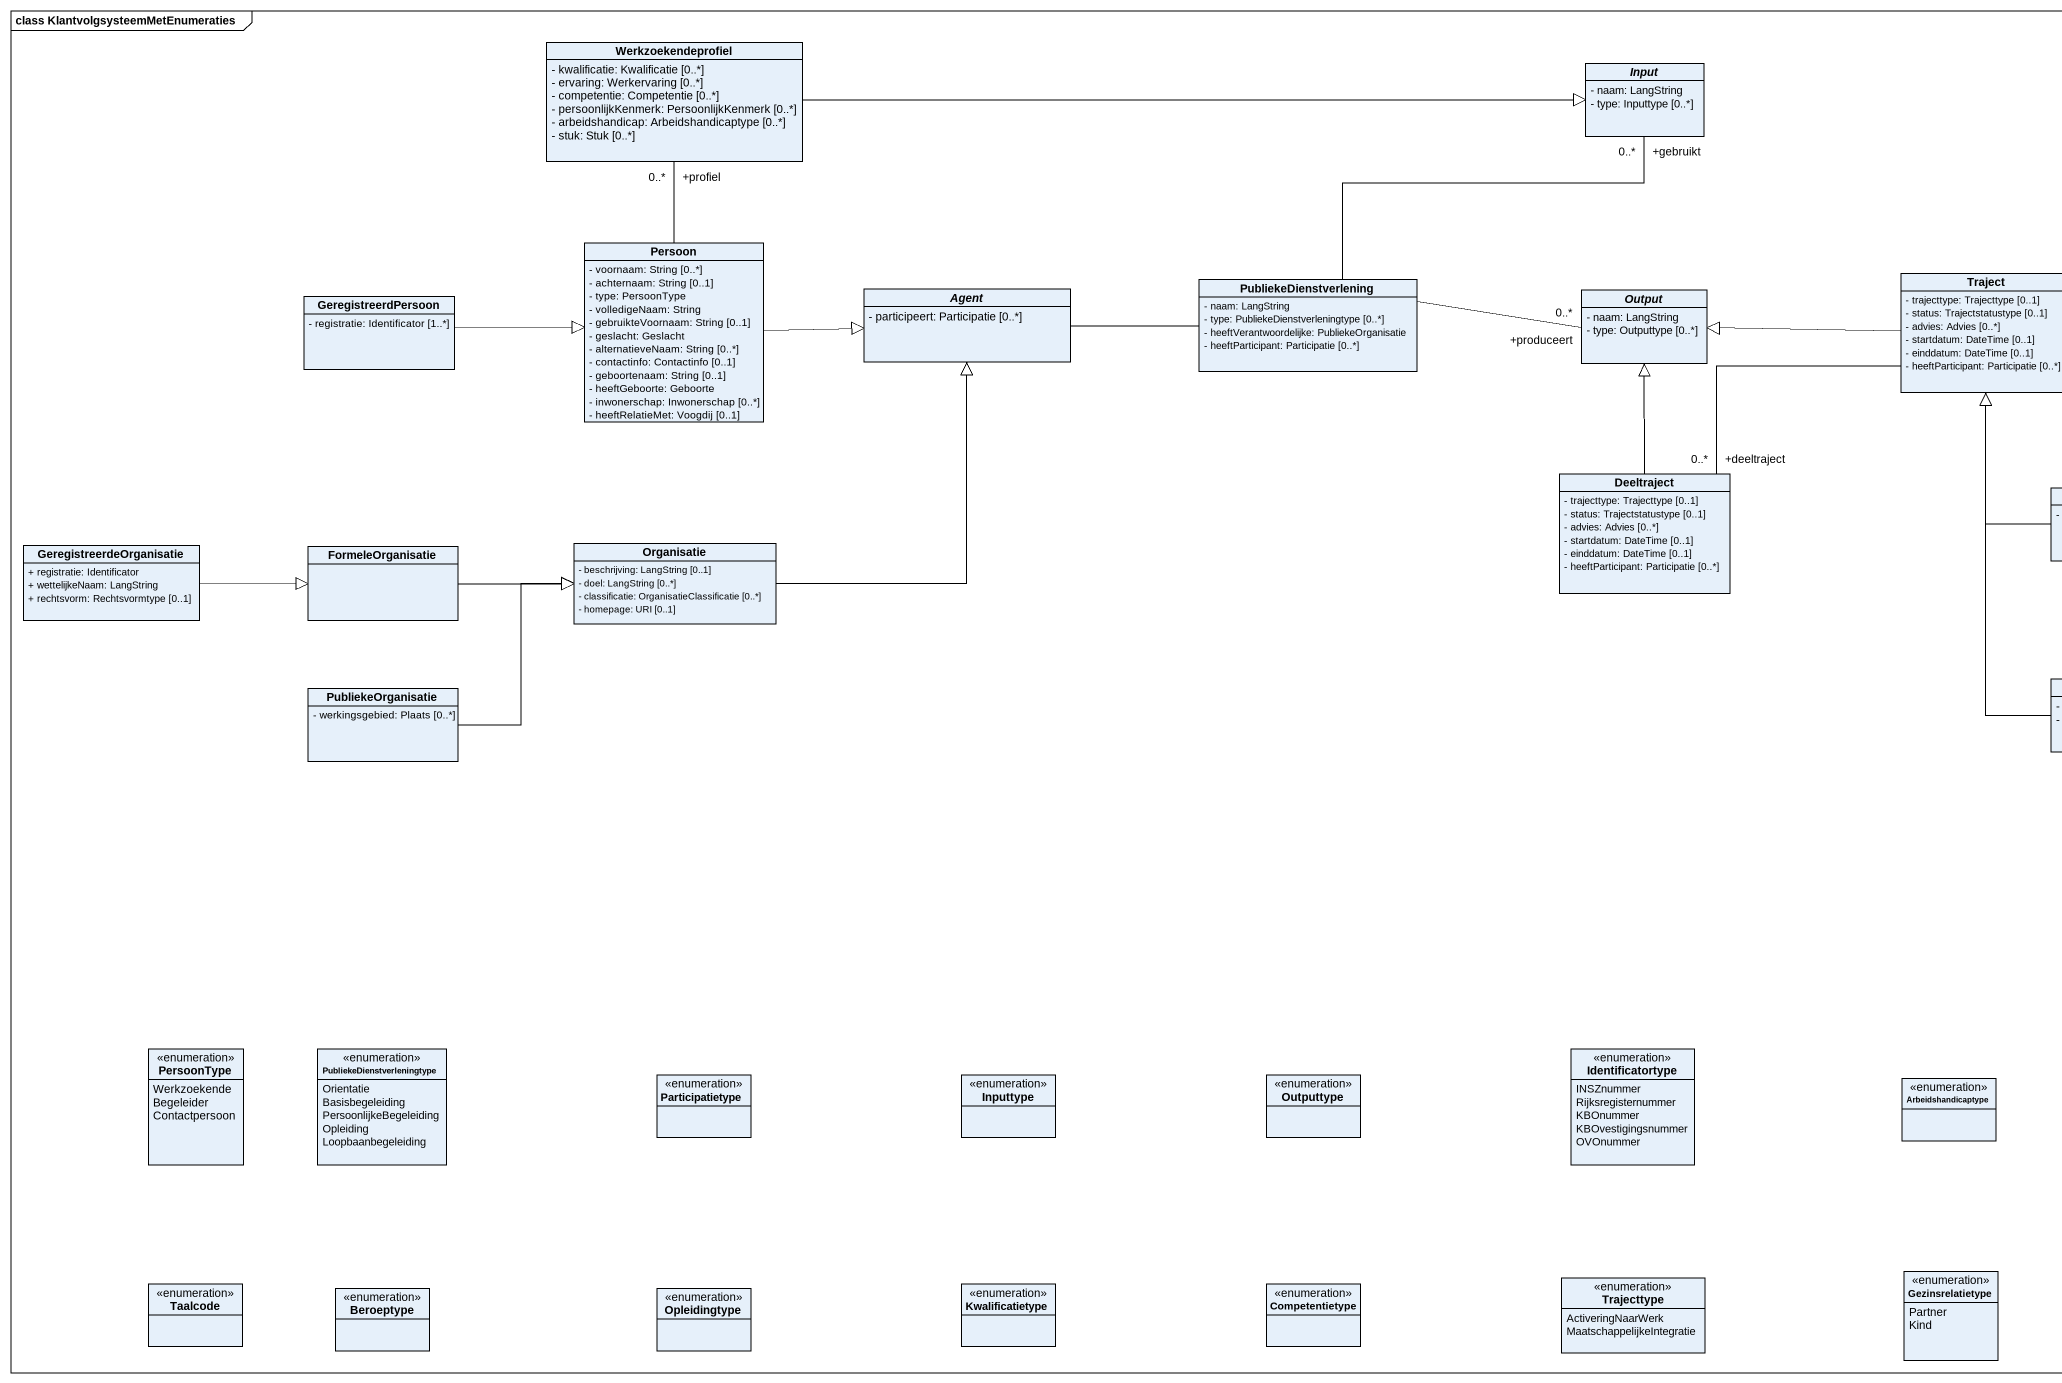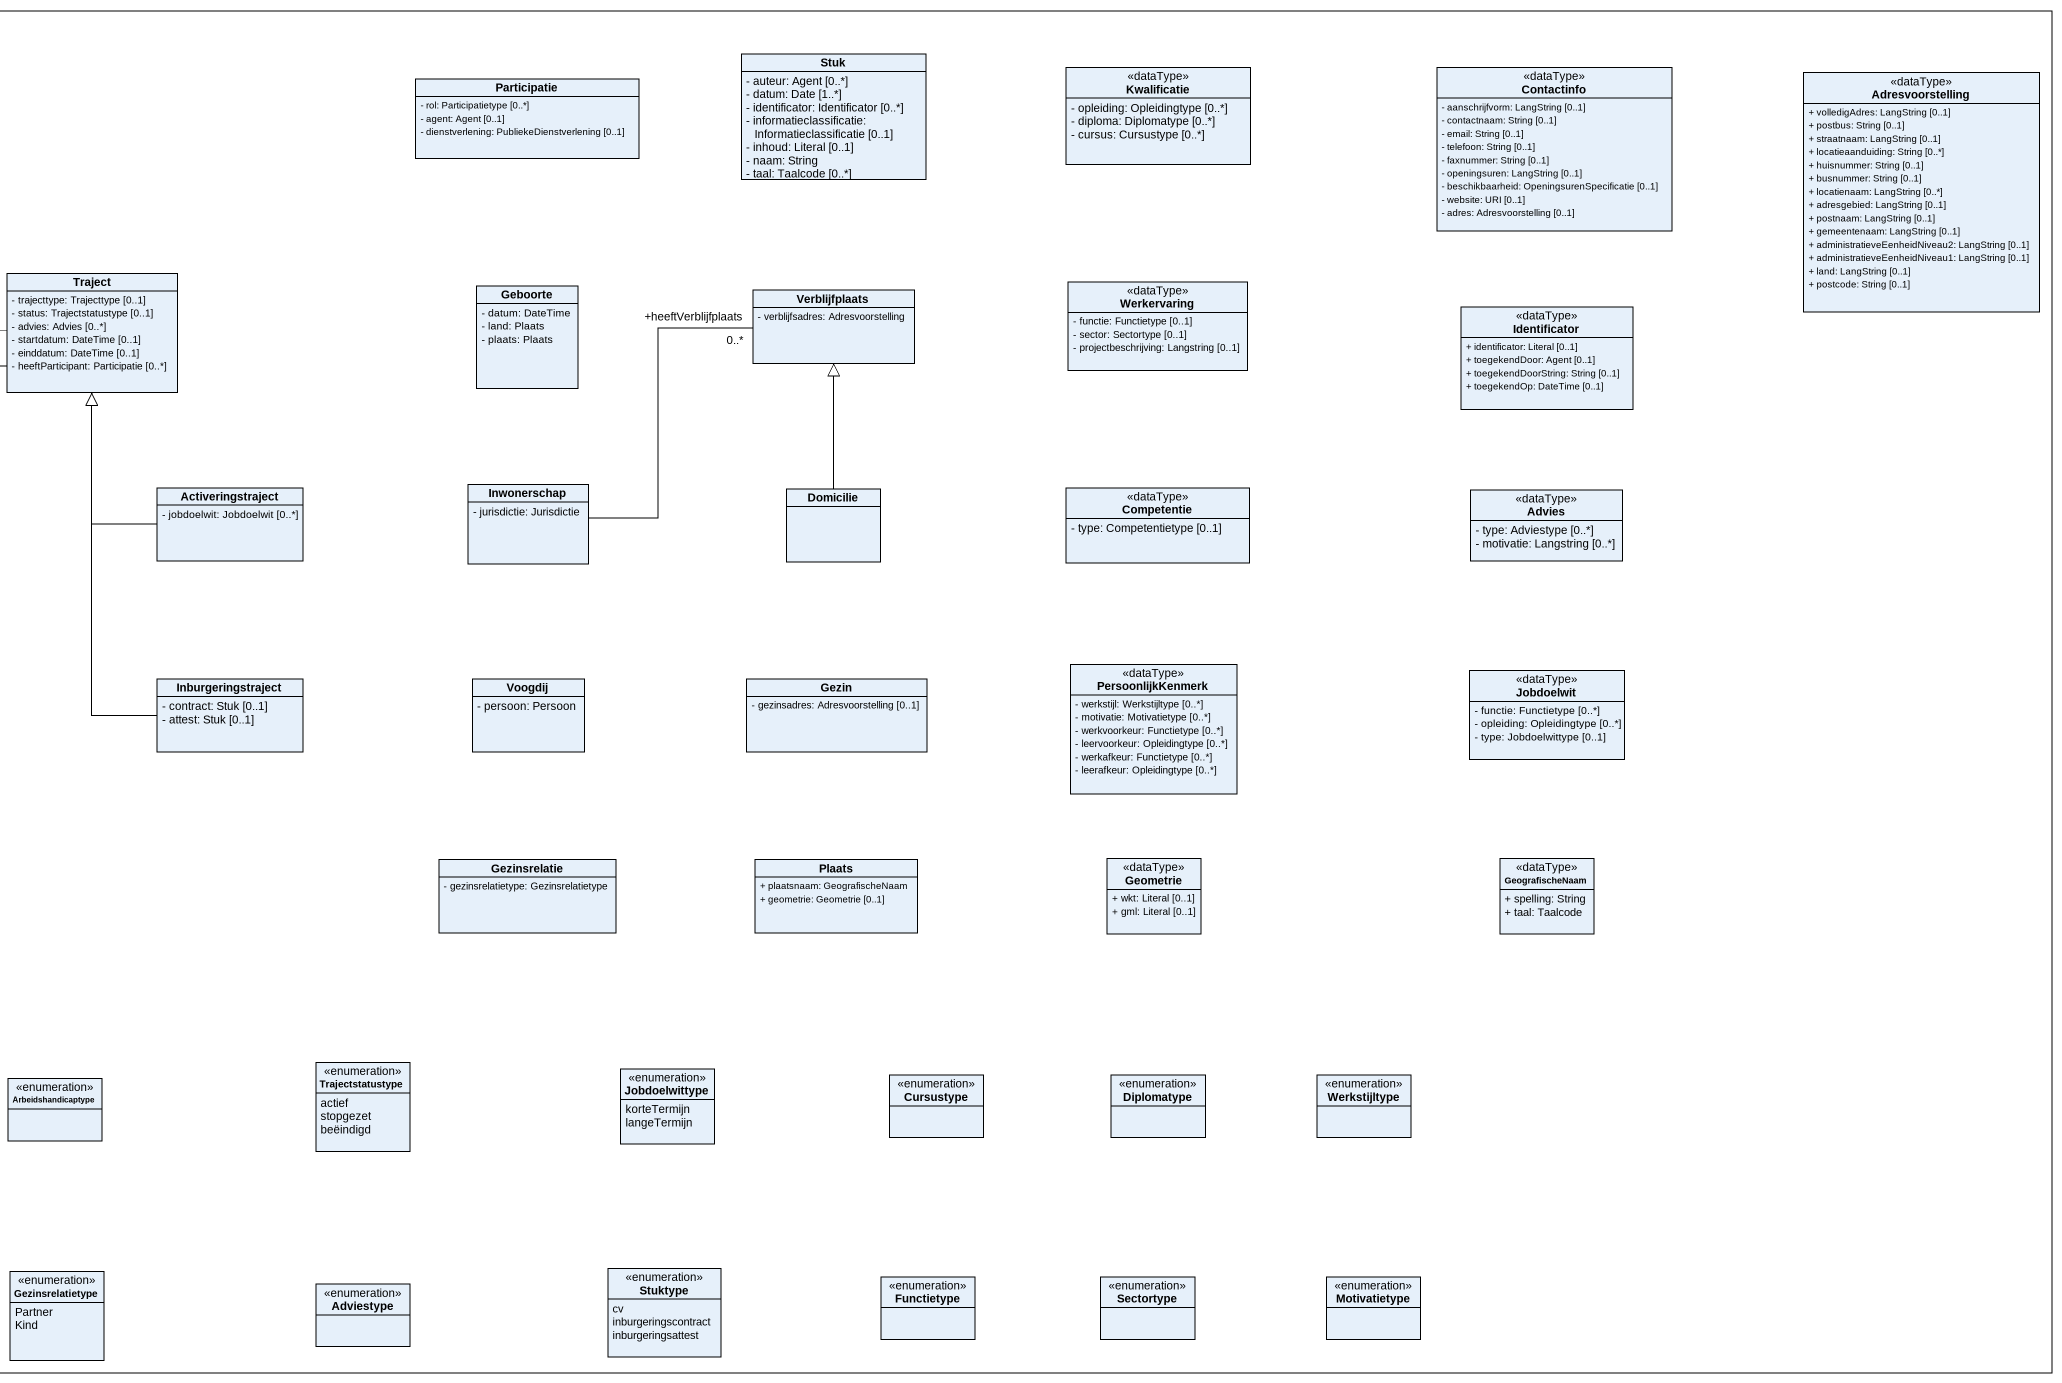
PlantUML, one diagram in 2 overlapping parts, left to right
@startuml
mainframe class KlantvolgsysteemMetEnumeraties
hide circle
hide empty members
skinparam classAttributeIconSize 0
class Werkzoekendeprofiel {
  - kwalificatie: Kwalificatie [0..*]
  - ervaring: Werkervaring [0..*]
  - competentie: Competentie [0..*]
  - persoonlijkKenmerk: PersoonlijkKenmerk [0..*]
  - arbeidshandicap: Arbeidshandicaptype [0..*]
  - stuk: Stuk [0..*]
}
abstract class Input {
  - naam: LangString
  - type: Inputtype [0..*]
}
class Participatie {
  - rol: Participatietype [0..*]
  - agent: Agent [0..1]
  - dienstverlening: PubliekeDienstverlening [0..1]
}
class Stuk {
  - auteur: Agent [0..*]
  - datum: Date [1..*]
  - identificator: Identificator [0..*]
  - informatieclassificatie: Informatieclassificatie [0..1]
  - inhoud: Literal [0..1]
  - naam: String
  - taal: Taalcode [0..*]
}
class Kwalificatie <<dataType>> {
  - opleiding: Opleidingtype [0..*]
  - diploma: Diplomatype [0..*]
  - cursus: Cursustype [0..*]
}
class Contactinfo <<dataType>> {
  - aanschrijfvorm: LangString [0..1]
  - contactnaam: String [0..1]
  - email: String [0..1]
  - telefoon: String [0..1]
  - faxnummer: String [0..1]
  - openingsuren: LangString [0..1]
  - beschikbaarheid: OpeningsurenSpecificatie [0..1]
  - website: URI [0..1]
  - adres: Adresvoorstelling [0..1]
}
class Adresvoorstelling <<dataType>> {
  + volledigAdres: LangString [0..1]
  + postbus: String [0..1]
  + straatnaam: LangString [0..1]
  + locatieaanduiding: String [0..*]
  + huisnummer: String [0..1]
  + busnummer: String [0..1]
  + locatienaam: LangString [0..*]
  + adresgebied: LangString [0..1]
  + postnaam: LangString [0..1]
  + gemeentenaam: LangString [0..1]
  + administratieveEenheidNiveau2: LangString [0..1]
  + administratieveEenheidNiveau1: LangString [0..1]
  + land: LangString [0..1]
  + postcode: String [0..1]
}
class Persoon {
  - voornaam: String [0..*]
  - achternaam: String [0..1]
  - type: PersoonType
  - volledigeNaam: String
  - gebruikteVoornaam: String [0..1]
  - geslacht: Geslacht
  - alternatieveNaam: String [0..*]
  - contactinfo: Contactinfo [0..1]
  - geboortenaam: String [0..1]
  - heeftGeboorte: Geboorte
  - inwonerschap: Inwonerschap [0..*]
  - heeftRelatieMet: Voogdij [0..1]
}
class GeregistreerdPersoon {
  - registratie: Identificator [1..*]
}
abstract class "Agent" as Agent_ {
  - participeert: Participatie [0..*]
}
class PubliekeDienstverlening {
  - naam: LangString
  - type: PubliekeDienstverleningtype [0..*]
  - heeftVerantwoordelijke: PubliekeOrganisatie
  - heeftParticipant: Participatie [0..*]
}
abstract class Output {
  - naam: LangString
  - type: Outputtype [0..*]
}
class Traject {
  - trajecttype: Trajecttype [0..1]
  - status: Trajectstatustype [0..1]
  - advies: Advies [0..*]
  - startdatum: DateTime [0..1]
  - einddatum: DateTime [0..1]
  - heeftParticipant: Participatie [0..*]
}
class Geboorte {
  - datum: DateTime
  - land: Plaats
  - plaats: Plaats
}
class Verblijfplaats {
  - verblijfsadres: Adresvoorstelling
}
class Werkervaring <<dataType>> {
  - functie: Functietype [0..1]
  - sector: Sectortype [0..1]
  - projectbeschrijving: Langstring [0..1]
}
class Identificator <<dataType>> {
  + identificator: Literal [0..1]
  + toegekendDoor: Agent [0..1]
  + toegekendDoorString: String [0..1]
  + toegekendOp: DateTime [0..1]
}
class Deeltraject {
  - trajecttype: Trajecttype [0..1]
  - status: Trajectstatustype [0..1]
  - advies: Advies [0..*]
  - startdatum: DateTime [0..1]
  - einddatum: DateTime [0..1]
  - heeftParticipant: Participatie [0..*]
}
class Activeringstraject {
  - jobdoelwit: Jobdoelwit [0..*]
}
class Inwonerschap {
  - jurisdictie: Jurisdictie
}
class Domicilie
class Competentie <<dataType>> {
  - type: Competentietype [0..1]
}
class Advies <<dataType>> {
  - type: Adviestype [0..*]
  - motivatie: Langstring [0..*]
}
class GeregistreerdeOrganisatie {
  + registratie: Identificator
  + wettelijkeNaam: LangString
  + rechtsvorm: Rechtsvormtype [0..1]
}
class FormeleOrganisatie
class Organisatie {
  - beschrijving: LangString [0..1]
  - doel: LangString [0..*]
  - classificatie: OrganisatieClassificatie [0..*]
  - homepage: URI [0..1]
}
class PubliekeOrganisatie {
  - werkingsgebied: Plaats [0..*]
}
class Inburgeringstraject {
  - contract: Stuk [0..1]
  - attest: Stuk [0..1]
}
class Voogdij {
  - persoon: Persoon
}
class Gezin {
  - gezinsadres: Adresvoorstelling [0..1]
}
class PersoonlijkKenmerk <<dataType>> {
  - werkstijl: Werkstijltype [0..*]
  - motivatie: Motivatietype [0..*]
  - werkvoorkeur: Functietype [0..*]
  - leervoorkeur: Opleidingtype [0..*]
  - werkafkeur: Functietype [0..*]
  - leerafkeur: Opleidingtype [0..*]
}
class Jobdoelwit <<dataType>> {
  - functie: Functietype [0..*]
  - opleiding: Opleidingtype [0..*]
  - type: Jobdoelwittype [0..1]
}
class Gezinsrelatie {
  - gezinsrelatietype: Gezinsrelatietype
}
class Plaats {
  + plaatsnaam: GeografischeNaam
  + geometrie: Geometrie [0..1]
}
class Geometrie <<dataType>> {
  + wkt: Literal [0..1]
  + gml: Literal [0..1]
}
class GeografischeNaam <<dataType>> {
  + spelling: String
  + taal: Taalcode
}
enum PersoonType {
  Werkzoekende
  Begeleider
  Contactpersoon
}
enum PubliekeDienstverleningtype {
  Orientatie
  Basisbegeleiding
  PersoonlijkeBegeleiding
  Opleiding
  Loopbaanbegeleiding
}
enum Participatietype
enum Inputtype
enum Outputtype
enum Identificatortype {
  INSZnummer
  Rijksregisternummer
  KBOnummer
  KBOvestigingsnummer
  OVOnummer
}
enum Trajectstatustype {
  actief
  stopgezet
  beëindigd
}
enum Jobdoelwittype {
  korteTermijn
  langeTermijn
}
enum Cursustype
enum Diplomatype
enum Werkstijltype
enum Arbeidshandicaptype
enum Taalcode
enum Beroeptype
enum Opleidingtype
enum Kwalificatietype
enum Competentietype
enum Trajecttype {
  ActiveringNaarWerk
  MaatschappelijkeIntegratie
}
enum Gezinsrelatietype {
  Partner
  Kind
}
enum Adviestype
enum Stuktype {
  cv
  inburgeringscontract
  inburgeringsattest
}
enum Functietype
enum Sectortype
enum Motivatietype
Werkzoekendeprofiel -right-|> Input
Persoon -up- "+profiel\n0..*" Werkzoekendeprofiel
Persoon -right-|> Agent_
GeregistreerdPersoon -right-|> Persoon
Agent_ -right- PubliekeDienstverlening
PubliekeDienstverlening -up- "+gebruikt\n0..*" Input
PubliekeDienstverlening -right- "+produceert\n0..*" Output
Traject -left-|> Output
Deeltraject -up-|> Output
Deeltraject "+deeltraject\n0..*" -right- Traject
Activeringstraject -up-|> Traject
Inwonerschap -up- "+heeftVerblijfplaats\n0..*" Verblijfplaats
Domicilie -up-|> Verblijfplaats
GeregistreerdeOrganisatie -right-|> FormeleOrganisatie
FormeleOrganisatie -right-|> Organisatie
Organisatie -up-|> Agent_
PubliekeOrganisatie -right-|> Organisatie
Inburgeringstraject -up-|> Traject
@enduml
